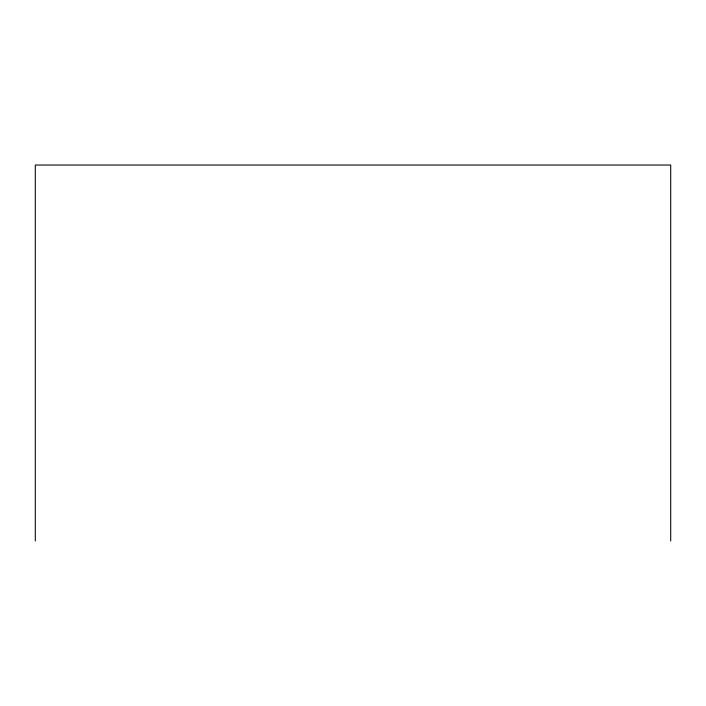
<?xml version="1.0" encoding="UTF-8"?>
<svg xmlns="http://www.w3.org/2000/svg" width="706" height="706" viewBox="0 0 706 706"><rect width="100%" height="100%" fill="white"/><g stroke="black" fill="none" stroke-linecap="round" stroke-linejoin="round"><path stroke-width="1.06" d="M670.7 540.972L670.7 165.028L35.3 165.028L35.3 540.972"/></g></svg>
